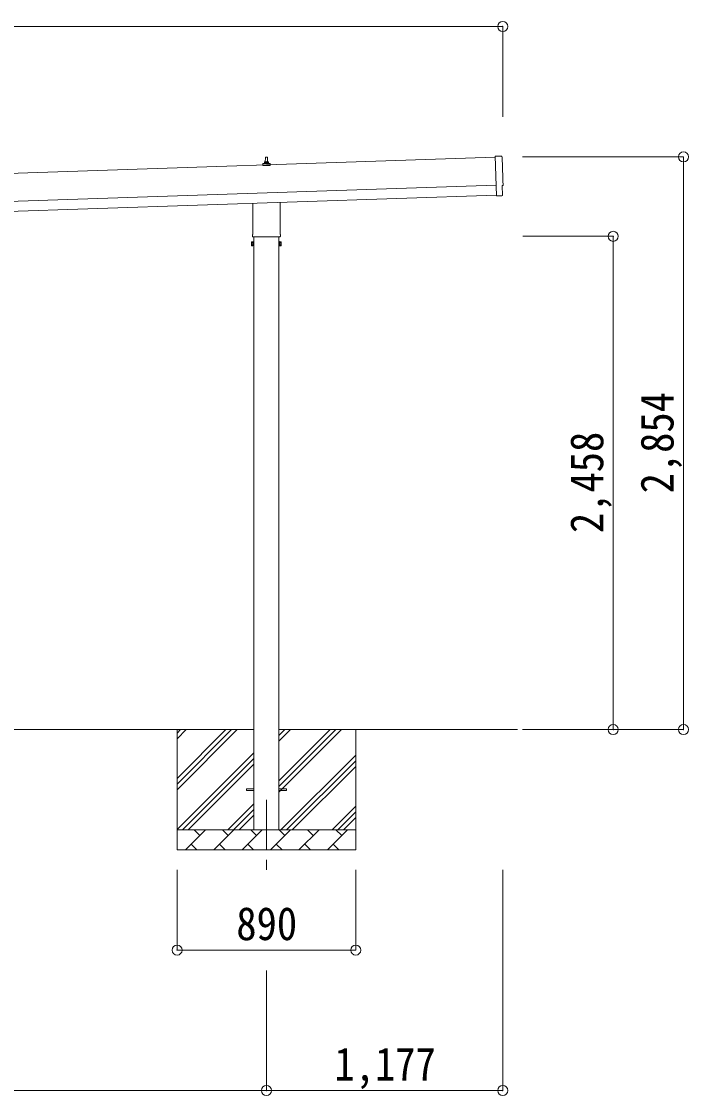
# Model space of a CAD drawing. Units: millimetres at full size, sheet at 1:50. Extents: x -14053 to 14053, y -9700 to 9700.
# Drawn here: x 5235 to 8557, y -6165 to -812 of the extents above; entities that cross this region are included whole.
import ezdxf
from ezdxf.enums import TextEntityAlignment as Align

# ---------------------------------------------------------------- set-up
doc = ezdxf.new("R2010")
doc.units = ezdxf.units.MM
doc.header["$LTSCALE"] = 50
doc.header["$PDMODE"] = 32
doc.header["$PDSIZE"] = 50
doc.linetypes.add('CHAIN1', pattern=[8, 5, -1, 1, -1])
for name, color, linetype, lineweight in [('0-1_Defpoints', 7, 'CHAIN1', 9), ('0-2_TEXT1', 4, 'Continuous', 9), ('0-3_SHAPE', 7, 'Continuous', 9), ('0-8_TABLE1', 6, 'Continuous', 9)]:
    doc.layers.add(name, color=color, linetype=linetype, lineweight=lineweight)
doc.styles.add('ＭＳ ゴシック', font='')
doc.styles.get('ＭＳ ゴシック').set_extended_font_data('MS Gothic')

msp = doc.modelspace()

# ---------------------------------------------------------------- linework, layer by layer
at = {"layer": '0-1_Defpoints'}
msp.add_line((6455.15, -4691.27), (6455.15, -5040.27), dxfattribs=at)
at = {"layer": '0-2_TEXT1'}
for p, q in [((7595.07, -1488.24), (2213.29, -1667.63)), ((6449.15, -1513.68), (6449.88, -1490.16)), ((6450.88, -1489.18), (6459.42, -1489.18)), ((6460.42, -1490.16), (6461.15, -1513.68)), ((7625.07, -1483.73), (7594.9, -1483.16)), ((7594.9, -1483.16), (7601.52, -1681.9)), ((6436.9, -1529.18), (6436.9, -1521.47)), ((6473.4, -1529.18), (6436.9, -1529.18)), ((6437.28, -1520.68), (6473.02, -1520.68)), ((6437.66, -1520.49), (6444.38, -1518.87)), ((6444.77, -1518.68), (6465.53, -1518.68)), ((6445.15, -1517.89), (6445.15, -1513.68)), ((6446.15, -1513.68), (6464.15, -1513.68)), ((6465.15, -1517.89), (6465.15, -1513.68)), ((6472.63, -1520.49), (6465.91, -1518.87)), ((6473.4, -1529.18), (6473.4, -1521.47)), ((2217.95, -1807.56), (7599.73, -1628.16)), ((7629.22, -1630.57), (7629.72, -1630.55)), ((7630.79, -1677.57), (7629.22, -1630.57)), ((2219.62, -1857.53), (7601.4, -1678.14)), ((7619.71, -1680.39), (7601.52, -1681.9)), ((7620.39, -1681), (7619.71, -1680.39)), ((7621.14, -1681.25), (7628.05, -1680.66)), ((6386.85, -1873.17), (6386.85, -1718.62)), ((6523.45, -1714.07), (6523.45, -1873.17)), ((6381.15, -1911.44), (6381.91, -1910.13)), ((6381.15, -1911.44), (6381.15, -1928.44)), ((6388.15, -1910.13), (6381.91, -1910.13)), ((6388.15, -1915.03), (6381.91, -1915.03)), ((6388.15, -1924.85), (6381.91, -1924.85)), ((6385.15, -1881.94), (6385.15, -1876.44)), ((6523.09, -1885.44), (6387.21, -1885.44)), ((6388.15, -1929.76), (6388.15, -1910.13)), ((6388.15, -1910.74), (6390.65, -1910.74)), ((6390.65, -1909.44), (6392.65, -1909.44)), ((6390.65, -1930.44), (6390.65, -1909.44)), ((6392.65, -1885.44), (6392.65, -4841.27)), ((6392.65, -1909.44), (6392.65, -1930.44)), ((6517.65, -4841.27), (6517.65, -1885.44)), ((6519.65, -1909.44), (6517.65, -1909.44)), ((6519.65, -1930.44), (6519.65, -1909.44)), ((6522.15, -1910.74), (6519.65, -1910.74)), ((6522.15, -1910.13), (6528.39, -1910.13)), ((6522.15, -1929.76), (6522.15, -1910.13)), ((6522.15, -1915.03), (6528.39, -1915.03)), ((6522.15, -1924.85), (6528.39, -1924.85)), ((6525.15, -1876.44), (6525.15, -1881.94)), ((6529.15, -1911.44), (6528.39, -1910.13)), ((6529.15, -1911.44), (6529.15, -1928.44)), ((6381.15, -1928.44), (6381.91, -1929.76)), ((6388.15, -1929.76), (6381.91, -1929.76)), ((6390.65, -1929.14), (6388.15, -1929.14)), ((6392.65, -1930.44), (6390.65, -1930.44)), ((6517.65, -1930.44), (6519.65, -1930.44)), ((6519.65, -1929.14), (6522.15, -1929.14)), ((6522.15, -1929.76), (6528.39, -1929.76)), ((6529.15, -1928.44), (6528.39, -1929.76)), ((6355.15, -4645.77), (6355.15, -4636.77)), ((6355.15, -4636.77), (6392.65, -4636.77)), ((6355.15, -4645.77), (6392.65, -4645.77)), ((6517.65, -4636.77), (6555.15, -4636.77)), ((6517.65, -4645.77), (6555.15, -4645.77)), ((6555.15, -4645.77), (6555.15, -4636.77))]:
    msp.add_line(p, q, dxfattribs=at)
for centre, radius, start, end in [((6450.88, -1490.18), 1, 90, 178.60509), ((6459.42, -1490.18), 1, 1.39491, 90), ((7624.98, -1488.23), 4.5, 1.09537, 88.91326), ((6437.9, -1521.47), 1, 103.62699, 180), ((6444.15, -1517.89), 1, 283.62699, 0), ((6449.23, -1514.31), 4.13, 90, 171.17633), ((6446.15, -1514.68), 1, 90, 180), ((6458.48, -1513.68), 4.83, 133.60282, 180), ((6451.82, -1513.68), 4.83, 0, 46.39718), ((6461.06, -1514.31), 4.13, 8.82367, 90), ((6464.15, -1514.68), 1, 0, 90), ((6466.15, -1517.89), 1, 180, 256.37301), ((6472.4, -1521.47), 1, 0, 76.37301), ((7629.57, -1626.05), 4.5, 271.90915, 2.73345), ((7621.06, -1680.25), 1, 228.4071, 274.90505), ((6389.15, -1876.44), 4, 125.09963, 180), ((6521.15, -1876.44), 4, 0, 54.90037), ((6385.49, -1912.58), 4.34, 145.61575, 214.38425), ((6385.49, -1927.3), 4.34, 145.61575, 214.38425), ((6397.39, -1919.94), 16.24, 162.41205, 197.58795), ((6389.15, -1881.94), 4, 180, 194.47751), ((6389.15, -1881.94), 4, 194.47751, 241.04498), ((6521.15, -1881.94), 4, 298.95502, 345.52249), ((6521.15, -1881.94), 4, 345.52249, 0), ((6524.8, -1912.58), 4.34, 325.61575, 34.38425), ((6512.91, -1919.94), 16.24, 342.41205, 17.58795), ((6524.8, -1927.3), 4.34, 325.61575, 34.38425)]:
    msp.add_arc(centre, radius, start, end, dxfattribs=at)
for centre, major_axis, ratio, start_param, end_param in [((12392.01, -1398.37), (-4760.73, -158.69), 0.99863, 6.2686928, 6.2976566), ((7627.78, -1677.66), (2.25, -2), 0.9974, 5.5252311, 7.0411395)]:
    msp.add_ellipse(centre, major_axis=major_axis, ratio=ratio, start_param=start_param, end_param=end_param, dxfattribs=at)
at = {"layer": '0-3_SHAPE'}
for p, q in [((6392.65, -4341.27), (3417.65, -4341.27)), ((6010.15, -4341.27), (6010.15, -4941.27)), ((6010.15, -4584.76), (6253.63, -4341.27)), ((6010.15, -4613.04), (6281.92, -4341.27)), ((6010.15, -4641.33), (6310.2, -4341.27)), ((6010.15, -4386.77), (6055.64, -4341.27)), ((6010.15, -4358.48), (6027.36, -4341.27)), ((7706.03, -4341.27), (6517.65, -4341.27)), ((6517.65, -4370.1), (6546.47, -4341.27)), ((6517.65, -4398.38), (6574.76, -4341.27)), ((6517.65, -4652.94), (6829.32, -4341.27)), ((6517.65, -4596.37), (6772.75, -4341.27)), ((6517.65, -4624.66), (6801.03, -4341.27)), ((6900.15, -4341.27), (6900.15, -4941.27)), ((6010.15, -4839.31), (6392.65, -4456.81)), ((6036.47, -4841.27), (6392.65, -4485.1)), ((6527.31, -4841.27), (6900.15, -4468.43)), ((6064.76, -4841.27), (6392.65, -4513.38)), ((6555.59, -4841.27), (6900.15, -4496.72)), ((6583.88, -4841.27), (6900.15, -4525)), ((6262.75, -4841.27), (6392.65, -4711.37)), ((6291.03, -4841.27), (6392.65, -4739.66)), ((6781.87, -4841.27), (6900.15, -4722.99)), ((6810.15, -4841.27), (6900.15, -4751.27)), ((6319.32, -4841.27), (6392.65, -4767.94)), ((6838.43, -4841.27), (6900.15, -4779.56)), ((6010.15, -4841.27), (6900.15, -4841.27)), ((6051.6, -4941.27), (6151.6, -4841.27)), ((6123.04, -4869.83), (6094.49, -4841.27)), ((6193.02, -4941.27), (6293.02, -4841.27)), ((6264.46, -4869.83), (6235.91, -4841.27)), ((6334.44, -4941.27), (6434.44, -4841.27)), ((6405.89, -4869.83), (6377.33, -4841.27)), ((6475.86, -4941.27), (6575.86, -4841.27)), ((6547.31, -4869.83), (6518.75, -4841.27)), ((6617.28, -4941.27), (6717.28, -4841.27)), ((6688.73, -4869.83), (6660.17, -4841.27)), ((6758.7, -4941.27), (6858.7, -4841.27)), ((6830.15, -4869.83), (6801.6, -4841.27)), ((6080.15, -4912.72), (6108.7, -4941.27)), ((6221.57, -4912.72), (6250.12, -4941.27)), ((6362.99, -4912.72), (6391.55, -4941.27)), ((6504.41, -4912.72), (6532.97, -4941.27)), ((6645.83, -4912.72), (6674.39, -4941.27)), ((6787.26, -4912.72), (6815.81, -4941.27)), ((6900.15, -4941.27), (6010.15, -4941.27))]:
    msp.add_line(p, q, dxfattribs=at)
at = {"layer": '0-8_TABLE1'}
for p, q in [((2182.51, -837.16), (7632.18, -837.16)), ((7632.18, -837.16), (7632.18, -1287.16)), ((8532.18, -1487.16), (7731.18, -1487.16)), ((8532.18, -4341.27), (8532.18, -1487.16)), ((8182.18, -1882.94), (7732.18, -1882.94)), ((8182.18, -1882.94), (8182.18, -4341.27)), ((8532.18, -4341.27), (7731.18, -4341.27)), ((6010.15, -5440.27), (6010.15, -5040.27)), ((6900.15, -5440.27), (6900.15, -5040.27)), ((7632.18, -6140.27), (7632.18, -5040.27)), ((6010.15, -5440.27), (6900.15, -5440.27)), ((6455.15, -6140.27), (6455.15, -5542.27)), ((3355.15, -6140.27), (6455.15, -6140.27)), ((6455.15, -6140.27), (7632.18, -6140.27))]:
    msp.add_line(p, q, dxfattribs=at)
for p in [(7632.18, -837.16), (8532.18, -1487.16), (8182.18, -1882.94), (8182.18, -4341.27), (8532.18, -4341.27), (6010.15, -5440.27), (6900.15, -5440.27), (6455.15, -6140.27), (7632.18, -6140.27)]:
    msp.add_point(p, dxfattribs=at)

# ---------------------------------------------------------------- texts
at = {"layer": '0-8_TABLE1', "color": 7, "style": 'ＭＳ ゴシック', "width": 0.9}
for s, p in [('2,854', (8532.18, -3164.22)), ('2,458', (8182.18, -3362.11))]:
    msp.add_text(s, height=165, rotation=90, dxfattribs=at).set_placement(p, align=Align.BOTTOM_LEFT)
for s, p in [('890', (6305.15, -5440.27)), ('1,177', (6793.66, -6140.27))]:
    msp.add_text(s, height=165, dxfattribs=at).set_placement(p, align=Align.BOTTOM_LEFT)

doc.saveas('drawing.dxf')
